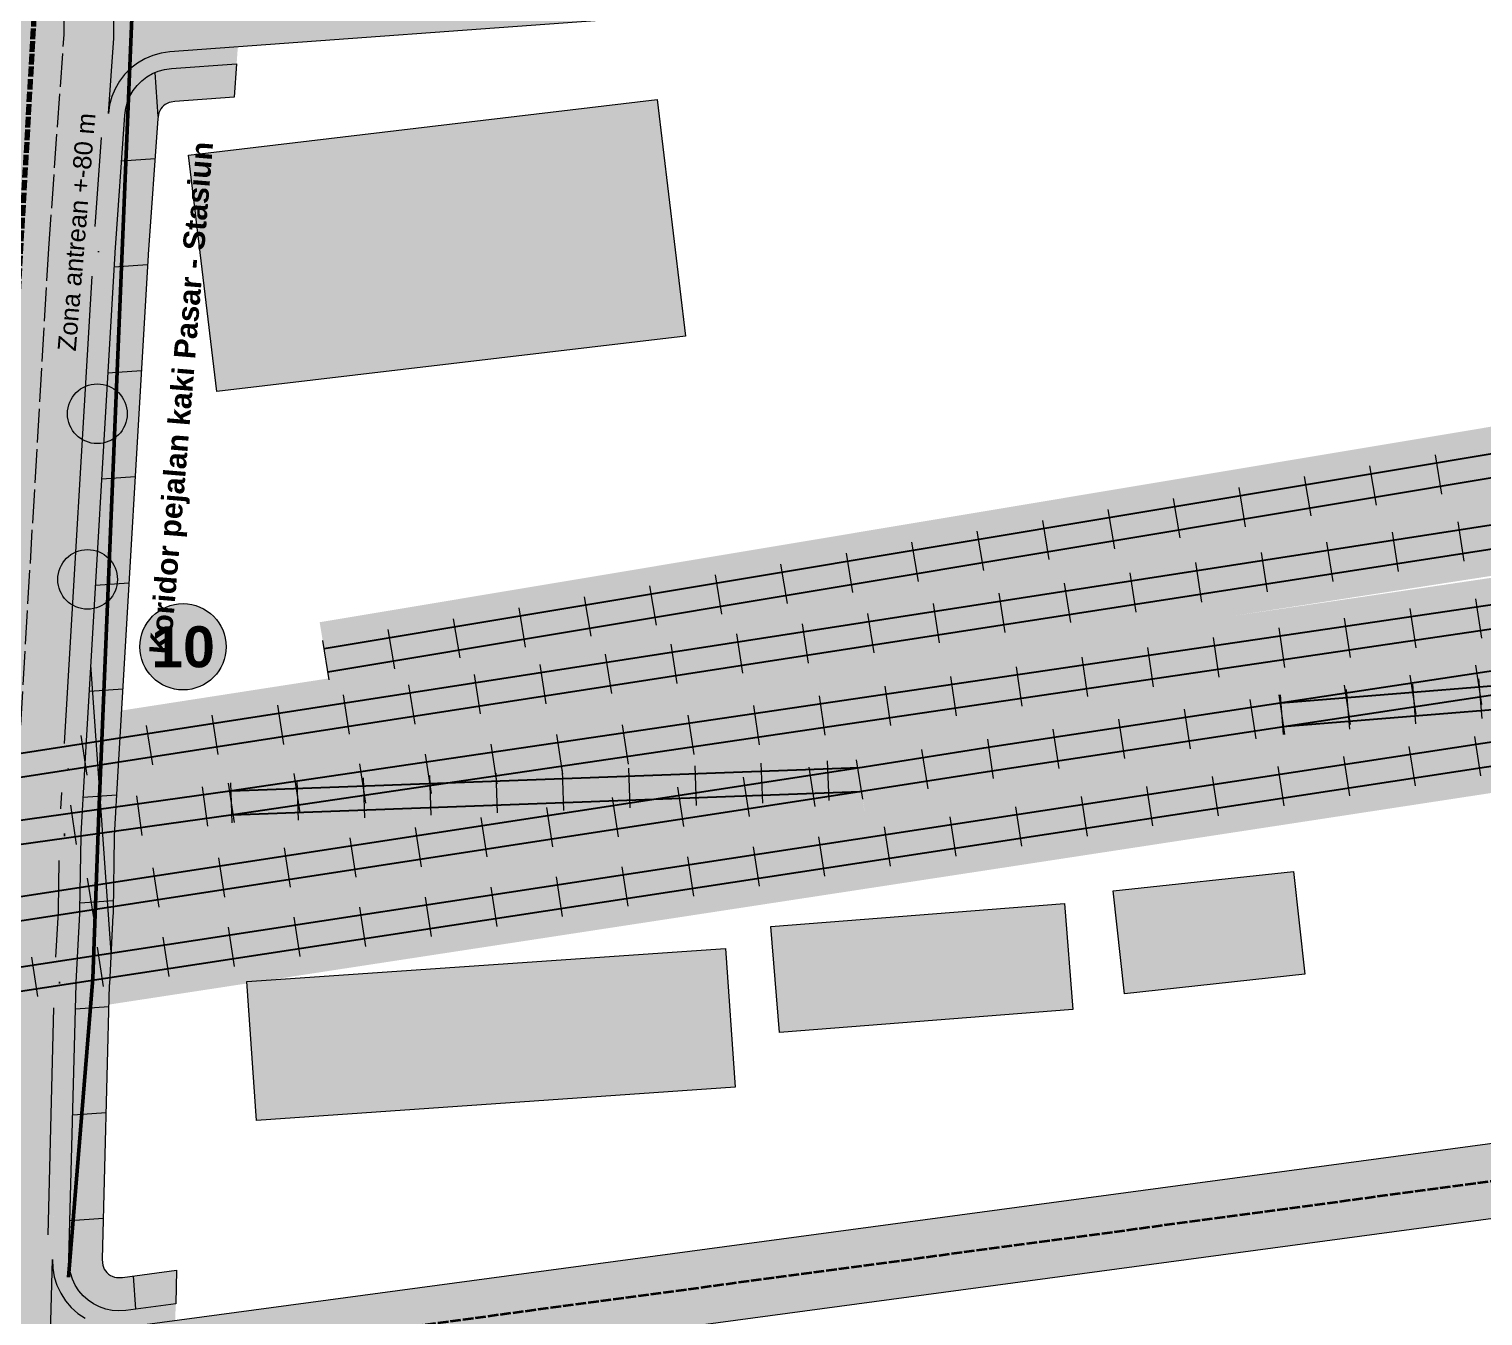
# Model space of a CAD drawing. Header units: metres. Extents: x 305909 to 307171, y 9156037 to 9156671.
# Drawn here: x 306871.7 to 306959.3, y 9156119.7 to 9156197.2 of the extents above; entities that cross this region are included whole.
import ezdxf
from ezdxf.enums import TextEntityAlignment as Align

# ---------------------------------------------------------------- set-up
doc = ezdxf.new("R2010")
doc.units = ezdxf.units.M
doc.linetypes.add('DASHED', pattern=[1.524, 1.27, -0.254])
doc.linetypes.add('DASHED2', pattern=[0.762, 0.635, -0.127])
for name, color, linetype, lineweight, true_color in [('B-DELINEASI', 7, 'DASHED2', 70, 0xc800c8), ('J-BADAN_KOLEKTOR', 7, 'Continuous', 13, 0x6e6e6e), ('J-MARKA_TEPI', 7, 'Continuous', 13, 0xffffff), ('J-PERKERASAN_JALAN', 7, 'Continuous', 9, 0x989896), ('J-SUMBU_KOLEKTOR', 7, 'DASHED', 18, 0xffffff), ('K-BANGUNAN_LUAR_TAPAK', 7, 'Continuous', 9, 0xdedede), ('K-REL_BALAS', 7, 'Continuous', 0, 0xb0a89c), ('K-REL_BANTALAN', 7, 'Continuous', 9, 0x5a5a5a), ('K-REL_KA', 7, 'Continuous', 25, 0x282828), ('P-ARAH_STASIUN', 7, 'DASHED2', 35, 0x148c3c), ('P-KORIDOR_STASIUN', 7, 'Continuous', 50, 0x148c3c), ('P-TROTOAR_AYANI', 7, 'Continuous', 9, 0xd6c8b2), ('S-ZONA_ANTREAN', 7, 'Continuous', 13, 0xeb7878), ('T-LABEL_ELEMEN', 7, 'Continuous', 0, 0x141414), ('T-NOMOR_ELEMEN', 7, 'Continuous', 18, 0x141414), ('V-JALUR_HIJAU_AYANI', 7, 'Continuous', 0, 0x96cd78), ('V-POHON_PENEDUH', 7, 'Continuous', 13, 0x288232), ('Z-R', 7, 'Continuous', 0, 0xfaf4e6)]:
    doc.layers.add(name, color=color, linetype=linetype, lineweight=lineweight, true_color=true_color)
doc.styles.add('ARIAL', font='arial.ttf')
doc.styles.add('ARIALB', font='arialbd.ttf')

# ---------------------------------------------------------------- blocks, each defined once
blk = doc.blocks.new('POHON')
at = {"true_color": 0x347638}
h = blk.add_hatch(color=97, dxfattribs=at)
h.dxf.hatch_style = 1
edge = h.paths.add_edge_path()
edge.add_arc((0, 0), 1, 0, 360)
at = {"true_color": 0x3e843e}
h = blk.add_hatch(color=97, dxfattribs=at)
h.dxf.hatch_style = 1
edge = h.paths.add_edge_path()
edge.add_arc((0, 0.78), 0.32, 0, 360)
h = blk.add_hatch(color=97, dxfattribs=at)
h.dxf.hatch_style = 1
edge = h.paths.add_edge_path()
edge.add_arc((-0.552, 0.552), 0.32, 0, 360)
at = {"true_color": 0x62a556}
h = blk.add_hatch(color=85, dxfattribs=at)
h.dxf.hatch_style = 1
edge = h.paths.add_edge_path()
edge.add_arc((-0.2, 0.22), 0.55, 0, 360)
at = {"true_color": 0x697060}
h = blk.add_hatch(color=251, dxfattribs=at)
h.dxf.hatch_style = 1
edge = h.paths.add_edge_path()
edge.add_arc((0.38, -0.38), 1, 0, 360)
at = {"true_color": 0x3e843e}
h = blk.add_hatch(color=97, dxfattribs=at)
h.dxf.hatch_style = 1
edge = h.paths.add_edge_path()
edge.add_arc((0.552, 0.552), 0.32, 0, 360)
h = blk.add_hatch(color=97, dxfattribs=at)
h.dxf.hatch_style = 1
edge = h.paths.add_edge_path()
edge.add_arc((-0.78, 0), 0.32, 0, 360)
h = blk.add_hatch(color=97, dxfattribs=at)
h.dxf.hatch_style = 1
edge = h.paths.add_edge_path()
edge.add_arc((0.78, 0), 0.32, 0, 360)
h = blk.add_hatch(color=97, dxfattribs=at)
h.dxf.hatch_style = 1
edge = h.paths.add_edge_path()
edge.add_arc((-0.552, -0.552), 0.32, 0, 360)
h = blk.add_hatch(color=97, dxfattribs=at)
h.dxf.hatch_style = 1
edge = h.paths.add_edge_path()
edge.add_arc((0, -0.78), 0.32, 0, 360)
h = blk.add_hatch(color=97, dxfattribs=at)
h.dxf.hatch_style = 1
edge = h.paths.add_edge_path()
edge.add_arc((0.552, -0.552), 0.32, 0, 360)
at = {"color": 99, "lineweight": 9, "true_color": 0x235528}
blk.add_circle((0, 0), 1, dxfattribs=at)

msp = doc.modelspace()

# ---------------------------------------------------------------- hatches: boundary and pattern name
at = {"layer": 'J-BADAN_KOLEKTOR', "true_color": 0x54565a}
h = msp.add_hatch(color=251, dxfattribs=at)
h.dxf.hatch_style = 1
h.paths.add_polyline_path([(306889.931, 9156640), (306895.936, 9156640), (306895.475, 9156629.11), (306895.474, 9156629.085), (306895.474, 9156629.061), (306893.315, 9156557.748), (306893.149, 9156552.271), (306893.014, 9156547.717), (306892.993, 9156546.713), (306891.335, 9156465.673), (306891.237, 9156460.847), (306891.218, 9156460.566), (306890.645, 9156455.57), (306884.99, 9156406.251), (306884.352, 9156400.688), (306883.988, 9156395.099), (306877.628, 9156297.463), (306877.621, 9156297.351), (306877.62, 9156297.238), (306877.496, 9156282.777), (306877.038, 9156229.12), (306876.993, 9156223.827), (306876.944, 9156218.116), (306876.813, 9156202.951), (306876.76, 9156196.862), (306876.753, 9156196.674), (306876.43, 9156192.144), (306875.837, 9156183.84), (306875.836, 9156183.815), (306875.834, 9156183.79), (306874.011, 9156152.681), (306874.01, 9156152.675), (306874.01, 9156152.669), (306873.9, 9156150.695), (306873.792, 9156148.75), (306873.788, 9156148.669), (306873.786, 9156148.588), (306873.743, 9156145.719), (306873.719, 9156144.136), (306873.718, 9156144.098), (306873.716, 9156144.044), (306873.716, 9156144.024), (306873.714, 9156143.986), (306873.657, 9156142.889), (306873.495, 9156139.805), (306873.492, 9156139.752), (306873.491, 9156139.7), (306873.213, 9156129.068), (306873.057, 9156123.08), (306872.863, 9156115.623), (306872.83, 9156115.253), (306872.163, 9156110.834), (306864.194, 9156058.08), (306864.167, 9156057.904), (306864.156, 9156057.726), (306863.079, 9156040), (306857.068, 9156040), (306857.115, 9156040.772), (306857.836, 9156052.639), (306858.186, 9156058.401), (306858.215, 9156058.667), (306858.909, 9156063.262), (306864.38, 9156099.484), (306866.833, 9156115.72), (306866.87, 9156115.965), (306866.876, 9156116.213), (306866.922, 9156117.98), (306867.495, 9156139.935), (306867.495, 9156139.962), (306867.497, 9156140.001), (306867.498, 9156140.014), (306867.499, 9156140.041), (306867.717, 9156144.189), (306867.72, 9156144.264), (306867.722, 9156144.338), (306867.781, 9156148.295), (306867.789, 9156148.8), (306867.79, 9156148.84), (306867.793, 9156148.916), (306867.793, 9156148.921), (306867.795, 9156148.961), (306867.862, 9156150.175), (306868.019, 9156153.006), (306869.543, 9156179.003), (306869.847, 9156184.185), (306869.849, 9156184.223), (306870.257, 9156189.937), (306870.599, 9156194.727), (306870.753, 9156196.882), (306870.761, 9156197.007), (306870.763, 9156197.132), (306870.863, 9156208.724), (306870.993, 9156223.879), (306870.993, 9156223.879), (306871.576, 9156292.11), (306871.622, 9156297.487), (306871.628, 9156297.656), (306871.981, 9156303.077), (306872.914, 9156317.396), (306878.368, 9156401.127), (306878.372, 9156401.176), (306878.38, 9156401.273), (306878.385, 9156401.322), (306880.543, 9156420.136), (306884.601, 9156455.528), (306885.241, 9156461.11), (306885.363, 9156467.081), (306887.015, 9156547.847), (306887.016, 9156547.874), (306887.152, 9156552.449), (306887.152, 9156552.45), (306889.305, 9156623.574), (306889.305, 9156623.574), (306889.478, 9156629.285), (306889.479, 9156629.321), (306889.699, 9156634.526), (306889.931, 9156640)])
at = {"layer": 'J-MARKA_TEPI', "true_color": 0xffffff}
h = msp.add_hatch(color=7, dxfattribs=at)
h.dxf.hatch_style = 1
h.paths.add_polyline_path([(306871.412, 9156187.2), (306872.112, 9156185.6), (306871.662, 9156185.6), (306871.662, 9156182.8), (306871.162, 9156182.8), (306871.162, 9156185.6), (306870.712, 9156185.6)])
h = msp.add_hatch(color=7, dxfattribs=at)
h.dxf.hatch_style = 1
h.paths.add_polyline_path([(306872.357, 9156147.8), (306871.657, 9156149.4), (306872.107, 9156149.4), (306872.107, 9156152.2), (306872.607, 9156152.2), (306872.607, 9156149.4), (306873.057, 9156149.4)])
at = {"layer": 'J-PERKERASAN_JALAN', "true_color": 0x989896}
h = msp.add_hatch(color=252, dxfattribs=at)
h.dxf.hatch_style = 1
h.paths.add_polyline_path([(306891.357, 9156465.171), (306891.441, 9156464.675), (306891.587, 9156464.194), (306891.791, 9156463.735), (306892.052, 9156463.305), (306892.365, 9156462.912), (306892.724, 9156462.56), (306893.125, 9156462.257), (306893.561, 9156462.006), (306894.025, 9156461.812), (306894.509, 9156461.677), (306895.006, 9156461.605), (306967.188, 9156455.661), (306967.204, 9156455.66), (306967.245, 9156455.656), (306982.13, 9156454.075), (306982.13, 9156451.561), (306972.509, 9156452.583), (306971.982, 9156452.604), (306971.456, 9156452.555), (306970.941, 9156452.438), (306970.446, 9156452.253), (306969.98, 9156452.005), (306969.551, 9156451.698), (306969.165, 9156451.337), (306968.831, 9156450.929), (306968.553, 9156450.48), (306968.337, 9156449.998), (306968.186, 9156449.492), (306968.103, 9156448.971), (306963.022, 9156393.624), (306959.985, 9156362.593), (306959.969, 9156362.05), (306960.027, 9156361.511), (306960.157, 9156360.984), (306960.357, 9156360.48), (306960.623, 9156360.007), (306960.951, 9156359.575), (306961.334, 9156359.191), (306961.766, 9156358.863), (306962.238, 9156358.596), (306962.743, 9156358.395), (306963.269, 9156358.264), (306963.809, 9156358.206), (306982.13, 9156357.483), (306982.13, 9156354.48), (306963.376, 9156355.221), (306962.852, 9156355.207), (306962.334, 9156355.125), (306961.832, 9156354.976), (306961.353, 9156354.763), (306960.907, 9156354.489), (306960.5, 9156354.158), (306960.139, 9156353.778), (306959.832, 9156353.353), (306959.583, 9156352.892), (306959.396, 9156352.403), (306959.274, 9156351.893), (306959.221, 9156351.371), (306957.692, 9156309.888), (306957.693, 9156309.572), (306959.72, 9156261.682), (306959.722, 9156261.579), (306959.711, 9156261.4), (306959.686, 9156261.249), (306959.646, 9156261.101), (306959.59, 9156260.957), (306959.521, 9156260.821), (306959.423, 9156260.67), (306959.361, 9156260.588), (306958.764, 9156259.844), (306958.704, 9156259.772), (306958.589, 9156259.654), (306958.482, 9156259.563), (306958.367, 9156259.482), (306958.224, 9156259.4), (306958.139, 9156259.359), (306957.214, 9156258.942), (306957.123, 9156258.903), (306956.96, 9156258.848), (306956.816, 9156258.815), (306956.645, 9156258.793), (306956.547, 9156258.788), (306936.769, 9156258.192), (306936.241, 9156258.141), (306935.724, 9156258.021), (306935.228, 9156257.833), (306934.762, 9156257.581), (306934.332, 9156257.27), (306933.948, 9156256.904), (306933.615, 9156256.491), (306933.34, 9156256.038), (306933.127, 9156255.552), (306932.98, 9156255.042), (306932.902, 9156254.517), (306932.895, 9156253.987), (306935.223, 9156209.039), (306935.28, 9156208.538), (306935.401, 9156208.048), (306935.582, 9156207.577), (306935.821, 9156207.133), (306936.114, 9156206.722), (306936.456, 9156206.352), (306936.843, 9156206.027), (306937.267, 9156205.754), (306937.722, 9156205.536), (306938.2, 9156205.378), (306938.696, 9156205.28), (306939.199, 9156205.246), (306939.702, 9156205.276), (306954.991, 9156207.144), (306955.014, 9156207.147), (306967.829, 9156208.52), (306967.926, 9156208.532), (306974.742, 9156209.432), (306974.807, 9156209.439), (306974.84, 9156209.443), (306974.905, 9156209.448), (306981.977, 9156209.916), (306982.02, 9156209.918), (306982.042, 9156209.919), (306982.086, 9156209.92), (306982.13, 9156209.921), (306982.13, 9156206.918), (306982.077, 9156206.916), (306975.249, 9156206.464), (306974.99, 9156206.438), (306968.264, 9156205.551), (306968.247, 9156205.548), (306968.198, 9156205.543), (306955.384, 9156204.17), (306955.325, 9156204.163), (306934.269, 9156201.589), (306934.186, 9156201.578), (306908.978, 9156197.961), (306908.909, 9156197.952), (306908.874, 9156197.948), (306908.805, 9156197.942), (306880.128, 9156195.848), (306879.615, 9156195.777), (306879.115, 9156195.64), (306878.637, 9156195.44), (306878.189, 9156195.179), (306877.778, 9156194.863), (306877.412, 9156194.496), (306877.096, 9156194.084), (306876.836, 9156193.636), (306876.636, 9156193.157), (306876.5, 9156192.657), (306876.43, 9156192.144), (306876.753, 9156196.674), (306876.76, 9156196.862), (306876.813, 9156202.951), (306876.841, 9156202.444), (306876.933, 9156201.944), (306877.087, 9156201.461), (306877.302, 9156201), (306877.573, 9156200.57), (306877.897, 9156200.179), (306878.268, 9156199.831), (306878.679, 9156199.534), (306879.125, 9156199.29), (306879.599, 9156199.106), (306880.092, 9156198.983), (306880.596, 9156198.923), (306881.104, 9156198.928), (306908.43, 9156200.923), (306908.707, 9156200.952), (306928.846, 9156203.843), (306929.371, 9156203.955), (306929.878, 9156204.136), (306930.355, 9156204.384), (306930.795, 9156204.694), (306931.189, 9156205.059), (306931.53, 9156205.475), (306931.813, 9156205.932), (306932.032, 9156206.423), (306932.183, 9156206.94), (306932.264, 9156207.471), (306932.272, 9156208.009), (306929.733, 9156257.037), (306929.73, 9156257.14), (306929.739, 9156257.319), (306929.763, 9156257.471), (306929.802, 9156257.619), (306929.855, 9156257.763), (306929.924, 9156257.901), (306930.02, 9156258.052), (306930.081, 9156258.134), (306931.555, 9156260.007), (306931.619, 9156260.084), (306931.74, 9156260.21), (306931.854, 9156260.307), (306931.977, 9156260.392), (306932.108, 9156260.464), (306932.246, 9156260.523), (306932.412, 9156260.575), (306932.509, 9156260.598), (306934.976, 9156261.109), (306935.061, 9156261.125), (306935.234, 9156261.145), (306935.321, 9156261.15), (306952.665, 9156261.672), (306953.19, 9156261.723), (306953.704, 9156261.842), (306954.197, 9156262.027), (306954.662, 9156262.276), (306955.09, 9156262.584), (306955.474, 9156262.946), (306955.807, 9156263.355), (306956.083, 9156263.804), (306956.298, 9156264.286), (306956.447, 9156264.791), (306956.529, 9156265.312), (306956.541, 9156265.839), (306954.688, 9156309.623), (306954.686, 9156309.702), (306954.686, 9156309.741), (306954.688, 9156309.821), (306956.425, 9156356.962), (306956.428, 9156357.023), (306956.43, 9156357.053), (306956.435, 9156357.114), (306959.495, 9156388.378), (306959.511, 9156388.904), (306959.459, 9156389.427), (306959.338, 9156389.939), (306959.152, 9156390.43), (306958.902, 9156390.893), (306958.594, 9156391.319), (306958.233, 9156391.701), (306957.824, 9156392.033), (306957.376, 9156392.308), (306956.896, 9156392.521), (306956.391, 9156392.67), (306955.872, 9156392.752), (306888.338, 9156398.823), (306887.806, 9156398.835), (306887.278, 9156398.777), (306886.762, 9156398.649), (306886.268, 9156398.454), (306885.804, 9156398.196), (306885.378, 9156397.878), (306884.998, 9156397.506), (306884.671, 9156397.087), (306884.402, 9156396.629), (306884.197, 9156396.139), (306884.058, 9156395.626), (306883.988, 9156395.099), (306884.352, 9156400.688), (306884.99, 9156406.251), (306884.965, 9156405.72), (306885.01, 9156405.19), (306885.125, 9156404.672), (306885.308, 9156404.173), (306885.555, 9156403.702), (306885.862, 9156403.269), (306886.224, 9156402.88), (306886.635, 9156402.543), (306887.087, 9156402.263), (306887.571, 9156402.045), (306888.081, 9156401.894), (306888.606, 9156401.811), (306956.194, 9156395.735), (306956.717, 9156395.722), (306957.236, 9156395.778), (306957.744, 9156395.9), (306958.232, 9156396.088), (306958.691, 9156396.338), (306959.113, 9156396.646), (306959.492, 9156397.006), (306959.821, 9156397.412), (306960.093, 9156397.858), (306960.306, 9156398.336), (306960.454, 9156398.837), (306960.536, 9156399.353), (306965.118, 9156449.272), (306965.132, 9156449.798), (306965.076, 9156450.322), (306964.952, 9156450.833), (306964.762, 9156451.324), (306964.509, 9156451.786), (306964.198, 9156452.21), (306963.834, 9156452.59), (306963.423, 9156452.919), (306962.972, 9156453.191), (306962.49, 9156453.401), (306961.984, 9156453.547), (306961.463, 9156453.624), (306894.947, 9156459.101), (306894.435, 9156459.11), (306893.925, 9156459.054), (306893.427, 9156458.933), (306892.949, 9156458.749), (306892.498, 9156458.506), (306892.081, 9156458.207), (306891.707, 9156457.857), (306891.38, 9156457.462), (306891.106, 9156457.028), (306890.891, 9156456.563), (306890.736, 9156456.075), (306890.645, 9156455.57), (306891.218, 9156460.566), (306891.237, 9156460.847), (306891.335, 9156465.673), (306891.357, 9156465.171)])
h = msp.add_hatch(color=252, dxfattribs=at)
h.dxf.hatch_style = 1
h.paths.add_polyline_path([(306873.079, 9156122.548), (306873.171, 9156122.024), (306873.331, 9156121.517), (306873.558, 9156121.035), (306873.846, 9156120.588), (306874.192, 9156120.183), (306874.588, 9156119.828), (306875.027, 9156119.528), (306875.503, 9156119.289), (306876.006, 9156119.116), (306876.527, 9156119.01), (306877.058, 9156118.975), (306877.589, 9156119.011), (307020.784, 9156138.282), (307021.044, 9156138.326), (307075.807, 9156149.416), (307075.892, 9156149.431), (307075.999, 9156149.448), (307076.085, 9156149.46), (307140, 9156156.73), (307140, 9156152.201), (307076.819, 9156145.014), (307076.477, 9156144.96), (307026.247, 9156134.788), (307025.75, 9156134.654), (307025.274, 9156134.456), (307024.827, 9156134.199), (307024.417, 9156133.887), (307024.051, 9156133.525), (307023.734, 9156133.118), (307023.472, 9156132.674), (307023.269, 9156132.2), (307023.129, 9156131.704), (307023.054, 9156131.195), (307023.045, 9156130.679), (307024.918, 9156091.032), (307024.915, 9156090.909), (307024.793, 9156090.895), (307022.058, 9156090.766), (307021.935, 9156090.768), (307021.921, 9156090.891), (307020.109, 9156129.266), (307020.052, 9156129.772), (307019.932, 9156130.267), (307019.75, 9156130.743), (307019.508, 9156131.192), (307019.212, 9156131.607), (307018.865, 9156131.98), (307018.474, 9156132.306), (307018.044, 9156132.58), (307017.583, 9156132.797), (307017.098, 9156132.954), (307016.597, 9156133.048), (307016.088, 9156133.077), (307015.58, 9156133.041), (306875.584, 9156114.201), (306875.08, 9156114.099), (306874.593, 9156113.934), (306874.13, 9156113.708), (306873.701, 9156113.424), (306873.312, 9156113.088), (306872.969, 9156112.704), (306872.679, 9156112.279), (306872.445, 9156111.821), (306872.272, 9156111.337), (306872.163, 9156110.834), (306872.83, 9156115.253), (306872.863, 9156115.623), (306873.057, 9156123.08), (306873.079, 9156122.548)])
at = {"layer": 'K-BANGUNAN_LUAR_TAPAK', "true_color": 0xe8e8e6}
h = msp.add_hatch(color=254, dxfattribs=at)
h.dxf.hatch_style = 1
h.paths.add_polyline_path([(306909.507, 9156192.984), (306911.22, 9156178.724), (306882.963, 9156175.38), (306881.261, 9156189.629), (306909.507, 9156192.984)])
h = msp.add_hatch(color=254, dxfattribs=at)
h.dxf.hatch_style = 1
h.paths.add_polyline_path([(306947.876, 9156146.466), (306948.552, 9156140.264), (306937.677, 9156139.092), (306937.001, 9156145.294), (306947.876, 9156146.466)])
h = msp.add_hatch(color=254, dxfattribs=at)
h.dxf.hatch_style = 1
h.paths.add_polyline_path([(306934.069, 9156144.53), (306934.569, 9156138.139), (306916.886, 9156136.751), (306916.374, 9156143.142), (306934.069, 9156144.53)])
h = msp.add_hatch(color=254, dxfattribs=at)
h.dxf.hatch_style = 1
h.paths.add_polyline_path([(306913.632, 9156141.815), (306914.218, 9156133.456), (306885.37, 9156131.458), (306884.784, 9156139.818), (306913.632, 9156141.815)])
at = {"layer": 'K-REL_BALAS', "true_color": 0xb0a89c}
h = msp.add_hatch(color=253, dxfattribs=at)
h.dxf.hatch_style = 1
h.paths.add_polyline_path([(306956.079, 9156172.648), (307026.492, 9156184.4), (307026.492, 9156179.696), (307004.11, 9156175.96), (307026.492, 9156179.63), (307026.492, 9156170.711), (307013.118, 9156168.574), (306996.703, 9156165.76), (307000.226, 9156166.294), (307000.231, 9156166.295), (307000.235, 9156166.295), (307000.24, 9156166.296), (307026.492, 9156170.107), (307026.492, 9156161.344), (307007.15, 9156158.436), (307007.149, 9156158.436), (307007.148, 9156158.436), (306956.079, 9156150.621), (306956.079, 9156163.608), (306960.425, 9156164.25), (306967.844, 9156165.522), (306956.079, 9156163.696), (306956.079, 9156172.648)])
h = msp.add_hatch(color=253, dxfattribs=at)
h.dxf.hatch_style = 1
h.paths.add_polyline_path([(306921.861, 9156166.937), (306956.079, 9156172.648), (306956.079, 9156163.696), (306944.304, 9156161.869), (306956.079, 9156163.608), (306956.079, 9156150.621), (306921.861, 9156145.384), (306921.861, 9156151.034), (306922.005, 9156150.1), (306922.013, 9156150.101), (306921.861, 9156151.063), (306921.861, 9156166.937)])
h = msp.add_hatch(color=253, dxfattribs=at)
h.dxf.hatch_style = 1
h.paths.add_polyline_path([(306871.136, 9156155.212), (306889.733, 9156158.098), (306889.695, 9156158.324), (306889.405, 9156160.06), (306889.168, 9156161.48), (306921.861, 9156166.937), (306921.861, 9156151.063), (306921.85, 9156151.132), (306921.83, 9156151.26), (306921.712, 9156152.001), (306921.846, 9156151.131), (306921.861, 9156151.034), (306921.861, 9156145.384), (306871.136, 9156137.621), (306871.136, 9156151.93), (306871.235, 9156151.179), (306871.273, 9156151.185), (306871.15, 9156151.976), (306871.136, 9156152.068), (306871.136, 9156155.212)])
at = {"layer": 'P-KORIDOR_STASIUN', "true_color": 0x148c3c}
h = msp.add_hatch(color=116, dxfattribs=at)
h.dxf.hatch_style = 1
h.paths.add_polyline_path([(306874.028, 9156122), (306872.927, 9156125.1), (306875.618, 9156124.88)])
at = {"layer": 'P-TROTOAR_AYANI', "true_color": 0xd4ccbe}
h = msp.add_hatch(color=9, dxfattribs=at)
h.dxf.hatch_style = 1
h.paths.add_polyline_path([(306880.444, 9156192.863), (306880.22, 9156192.832), (306880.095, 9156192.798), (306879.977, 9156192.748), (306879.865, 9156192.684), (306879.763, 9156192.605), (306879.672, 9156192.514), (306879.594, 9156192.412), (306879.529, 9156192.3), (306879.48, 9156192.182), (306879.446, 9156192.057), (306879.415, 9156191.833), (306878.83, 9156183.636), (306878.828, 9156183.605), (306877.006, 9156152.51), (306876.789, 9156148.613), (306876.786, 9156148.512), (306876.719, 9156144.091), (306876.718, 9156144.063), (306876.717, 9156144.025), (306876.717, 9156143.997), (306876.714, 9156143.923), (306876.713, 9156143.894), (306876.711, 9156143.857), (306876.71, 9156143.829), (306876.492, 9156139.668), (306876.489, 9156139.602), (306876.059, 9156123.101), (306876.068, 9156122.869), (306876.091, 9156122.739), (306876.131, 9156122.613), (306876.187, 9156122.494), (306876.259, 9156122.383), (306876.345, 9156122.282), (306876.443, 9156122.194), (306876.552, 9156122.119), (306876.67, 9156122.06), (306876.795, 9156122.017), (306876.925, 9156121.991), (306877.056, 9156121.982), (306877.288, 9156121.998), (306880.543, 9156122.436), (306880.49, 9156120.411), (306877.489, 9156120.007), (306877.058, 9156119.978), (306876.66, 9156120.004), (306876.269, 9156120.083), (306875.892, 9156120.213), (306875.536, 9156120.392), (306875.206, 9156120.616), (306874.909, 9156120.883), (306874.651, 9156121.186), (306874.434, 9156121.521), (306874.264, 9156121.882), (306874.144, 9156122.262), (306874.075, 9156122.655), (306874.058, 9156123.087), (306874.49, 9156139.667), (306874.494, 9156139.759), (306874.713, 9156143.934), (306874.713, 9156143.943), (306874.715, 9156143.981), (306874.715, 9156143.99), (306874.718, 9156144.065), (306874.718, 9156144.074), (306874.719, 9156144.111), (306874.719, 9156144.121), (306874.786, 9156148.563), (306874.791, 9156148.704), (306875.008, 9156152.613), (306875.009, 9156152.623), (306876.832, 9156183.728), (306876.835, 9156183.772), (306877.425, 9156192.04), (306877.482, 9156192.457), (306877.584, 9156192.832), (306877.734, 9156193.191), (306877.929, 9156193.527), (306878.165, 9156193.835), (306878.44, 9156194.11), (306878.748, 9156194.347), (306879.083, 9156194.543), (306879.442, 9156194.693), (306879.816, 9156194.796), (306880.233, 9156194.853), (306884.163, 9156195.14), (306884.019, 9156193.124), (306880.444, 9156192.863)])
at = {"layer": 'P-TROTOAR_AYANI', "true_color": 0xbeb6a8}
h = msp.add_hatch(dxfattribs=at)
h.set_pattern_fill('NET', color=253, scale=2, angle=4)
h.paths.add_polyline_path([(306880.444, 9156192.863), (306880.22, 9156192.832), (306880.095, 9156192.798), (306879.977, 9156192.748), (306879.865, 9156192.684), (306879.763, 9156192.605), (306879.672, 9156192.514), (306879.594, 9156192.412), (306879.529, 9156192.3), (306879.48, 9156192.182), (306879.446, 9156192.057), (306879.415, 9156191.833), (306878.83, 9156183.636), (306878.828, 9156183.605), (306877.006, 9156152.51), (306876.789, 9156148.613), (306876.786, 9156148.512), (306876.719, 9156144.091), (306876.718, 9156144.063), (306876.717, 9156144.025), (306876.717, 9156143.997), (306876.714, 9156143.923), (306876.713, 9156143.894), (306876.711, 9156143.857), (306876.71, 9156143.829), (306876.492, 9156139.668), (306876.489, 9156139.602), (306876.059, 9156123.101), (306876.068, 9156122.869), (306876.091, 9156122.739), (306876.131, 9156122.613), (306876.187, 9156122.494), (306876.259, 9156122.383), (306876.345, 9156122.282), (306876.443, 9156122.194), (306876.552, 9156122.119), (306876.67, 9156122.06), (306876.795, 9156122.017), (306876.925, 9156121.991), (306877.056, 9156121.982), (306877.288, 9156121.998), (306880.543, 9156122.436), (306880.49, 9156120.411), (306877.489, 9156120.007), (306877.058, 9156119.978), (306876.66, 9156120.004), (306876.269, 9156120.083), (306875.892, 9156120.213), (306875.536, 9156120.392), (306875.206, 9156120.616), (306874.909, 9156120.883), (306874.651, 9156121.186), (306874.434, 9156121.521), (306874.264, 9156121.882), (306874.144, 9156122.262), (306874.075, 9156122.655), (306874.058, 9156123.087), (306874.49, 9156139.667), (306874.494, 9156139.759), (306874.713, 9156143.934), (306874.713, 9156143.943), (306874.715, 9156143.981), (306874.715, 9156143.99), (306874.718, 9156144.065), (306874.718, 9156144.074), (306874.719, 9156144.111), (306874.719, 9156144.121), (306874.786, 9156148.563), (306874.791, 9156148.704), (306875.008, 9156152.613), (306875.009, 9156152.623), (306876.832, 9156183.728), (306876.835, 9156183.772), (306877.425, 9156192.04), (306877.482, 9156192.457), (306877.584, 9156192.832), (306877.734, 9156193.191), (306877.929, 9156193.527), (306878.165, 9156193.835), (306878.44, 9156194.11), (306878.748, 9156194.347), (306879.083, 9156194.543), (306879.442, 9156194.693), (306879.816, 9156194.796), (306880.233, 9156194.853), (306884.163, 9156195.14), (306884.019, 9156193.124), (306880.444, 9156192.863)])
at = {"layer": 'S-ZONA_ANTREAN', "true_color": 0xe27870}
h = msp.add_hatch(color=23, dxfattribs=at)
h.dxf.hatch_style = 1
h.paths.add_polyline_path([(306871.083, 9156154), (306874.012, 9156226), (306877.012, 9156226), (306874.083, 9156154), (306871.083, 9156154)])
at = {"layer": 'T-NOMOR_ELEMEN', "true_color": 0xffffff}
h = msp.add_hatch(color=7, dxfattribs=at)
h.dxf.hatch_style = 1
edge = h.paths.add_edge_path()
edge.add_arc((306880.934, 9156160), 2.6, 0, 360)
at = {"layer": 'V-JALUR_HIJAU_AYANI', "true_color": 0x84ba60}
h = msp.add_hatch(color=83, dxfattribs=at)
h.dxf.hatch_style = 1
h.paths.add_polyline_path([(306880.233, 9156194.853), (306879.816, 9156194.796), (306879.442, 9156194.693), (306879.083, 9156194.543), (306878.748, 9156194.347), (306878.44, 9156194.11), (306878.165, 9156193.835), (306877.929, 9156193.527), (306877.734, 9156193.191), (306877.584, 9156192.832), (306877.482, 9156192.457), (306877.425, 9156192.04), (306876.835, 9156183.772), (306876.832, 9156183.728), (306875.009, 9156152.623), (306875.008, 9156152.613), (306874.791, 9156148.704), (306874.786, 9156148.563), (306874.719, 9156144.121), (306874.719, 9156144.111), (306874.718, 9156144.074), (306874.718, 9156144.065), (306874.715, 9156143.99), (306874.715, 9156143.981), (306874.713, 9156143.943), (306874.713, 9156143.934), (306874.494, 9156139.759), (306874.49, 9156139.667), (306874.058, 9156123.087), (306874.075, 9156122.655), (306874.144, 9156122.262), (306874.264, 9156121.882), (306874.434, 9156121.521), (306874.651, 9156121.186), (306874.909, 9156120.883), (306875.206, 9156120.616), (306875.536, 9156120.392), (306875.892, 9156120.213), (306876.269, 9156120.083), (306876.66, 9156120.004), (306877.058, 9156119.978), (306877.489, 9156120.007), (306880.49, 9156120.411), (306880.464, 9156119.398), (306877.589, 9156119.011), (306877.058, 9156118.975), (306876.527, 9156119.01), (306876.006, 9156119.116), (306875.503, 9156119.289), (306875.027, 9156119.528), (306874.588, 9156119.828), (306874.192, 9156120.183), (306873.846, 9156120.588), (306873.558, 9156121.035), (306873.331, 9156121.517), (306873.171, 9156122.024), (306873.079, 9156122.548), (306873.057, 9156123.08), (306873.491, 9156139.7), (306873.495, 9156139.805), (306873.714, 9156143.986), (306873.716, 9156144.024), (306873.718, 9156144.098), (306873.719, 9156144.136), (306873.786, 9156148.588), (306873.792, 9156148.75), (306874.01, 9156152.669), (306874.011, 9156152.681), (306875.834, 9156183.79), (306875.837, 9156183.84), (306876.43, 9156192.144), (306876.5, 9156192.657), (306876.636, 9156193.157), (306876.836, 9156193.636), (306877.096, 9156194.084), (306877.412, 9156194.496), (306877.778, 9156194.863), (306878.189, 9156195.179), (306878.637, 9156195.44), (306879.115, 9156195.64), (306879.615, 9156195.777), (306880.128, 9156195.848), (306884.234, 9156196.148), (306884.234, 9156196.14), (306884.163, 9156195.14), (306880.233, 9156194.853)])
at = {"layer": 'Z-R', "true_color": 0xe2eacc}
h = msp.add_hatch(color=254, dxfattribs=at)
h.dxf.hatch_style = 1
h.paths.add_polyline_path([(306871.946, 9156198.019), (306868.838, 9156144.144), (306867.101, 9156143.83), (306856.602, 9156141.935), (306858.791, 9156174.416), (306859.07, 9156178.557), (306859.221, 9156180.762), (306860.765, 9156203.358), (306860.748, 9156203.081), (306871.946, 9156198.019), (306871.946, 9156198.019), (306871.946, 9156198.019)])

# ---------------------------------------------------------------- linework, layer by layer
at = {"layer": 'B-DELINEASI'}
msp.add_lwpolyline([(306572.178, 9156510.306), (306677.166, 9156490.276), (306781.809, 9156471.972), (306888.869, 9156462.302), (307002.836, 9156450.56), (307044.811, 9156445.344), (307040.22, 9156386.794), (307034.792, 9156282.996), (307033.552, 9156256.861), (307033.552, 9156224.798), (307008.361, 9156221.849), (306994.202, 9156219.777), (306994.202, 9156214.251), (306986.259, 9156211.833), (306955.522, 9156207.689), (306947.234, 9156203.199), (306914.425, 9156199.401), (306871.946, 9156198.019), (306868.838, 9156144.144), (306843.973, 9156139.654), (306613.966, 9156113.407)], dxfattribs=at)
at = {"layer": 'J-MARKA_TEPI'}
for points in [[(306875.643, 9156185.328), (306876.026, 9156190.7)], [(306873.797, 9156154.165), (306875.449, 9156182.34)], [(306873.574, 9156150.233), (306873.629, 9156151.218)], [(306873.272, 9156141.288), (306873.416, 9156144.021), (306873.419, 9156144.122), (306873.464, 9156147.123)], [(306872.796, 9156124.555), (306873.152, 9156138.238)]]:
    msp.add_lwpolyline(points, dxfattribs=at)
at = {"layer": 'J-PERKERASAN_JALAN', "color": 251, "lineweight": 13, "true_color": 0x6c6c6a}
for points in [[(306908.805, 9156197.942), (306880.128, 9156195.848), (306879.615, 9156195.777), (306879.115, 9156195.64), (306878.637, 9156195.44), (306878.189, 9156195.179), (306877.778, 9156194.863), (306877.412, 9156194.496), (306877.096, 9156194.084), (306876.836, 9156193.636), (306876.636, 9156193.157), (306876.5, 9156192.657), (306876.43, 9156192.144), (306876.753, 9156196.674), (306876.76, 9156196.862), (306876.813, 9156202.951)], [(306877.589, 9156119.011), (307020.784, 9156138.282)], [(307015.58, 9156133.041), (306875.584, 9156114.201)], [(306872.863, 9156115.623), (306873.057, 9156123.08), (306873.079, 9156122.548), (306873.079, 9156122.548), (306873.171, 9156122.024), (306873.331, 9156121.517), (306873.558, 9156121.035), (306873.846, 9156120.588), (306874.192, 9156120.183), (306874.588, 9156119.828), (306875.027, 9156119.528)]]:
    msp.add_lwpolyline(points, dxfattribs=at)
for points in [[(306875.834, 9156183.79), (306875.836, 9156183.815), (306875.837, 9156183.84), (306875.834, 9156183.79)], [(306874.01, 9156152.669), (306874.01, 9156152.675), (306874.011, 9156152.681), (306874.01, 9156152.669)], [(306873.786, 9156148.588), (306873.788, 9156148.669), (306873.792, 9156148.75), (306873.786, 9156148.588)], [(306873.491, 9156139.7), (306873.492, 9156139.752), (306873.495, 9156139.805), (306873.491, 9156139.7)]]:
    msp.add_lwpolyline(points, close=True, dxfattribs=at)
at = {"layer": 'J-SUMBU_KOLEKTOR', "linetype": 'DASHED', "ltscale": 1.6}
msp.add_lwpolyline([(306860.074, 9156040), (306861.181, 9156058.219), (306869.864, 9156115.701), (306870.494, 9156139.87), (306870.719, 9156144.162), (306870.789, 9156148.775), (306871.015, 9156152.846), (306872.842, 9156184.01), (306873.761, 9156196.887), (306873.993, 9156223.853), (306874.621, 9156297.461), (306881.363, 9156400.956), (306888.237, 9156460.908), (306890.015, 9156547.793), (306890.151, 9156552.361), (306892.476, 9156629.194), (306892.934, 9156640)], dxfattribs=at)
at = {"layer": 'K-BANGUNAN_LUAR_TAPAK', "color": 9, "lineweight": 9, "true_color": 0xc8c8c6}
for points in [[(306909.507, 9156192.984), (306911.22, 9156178.724), (306882.963, 9156175.38), (306881.261, 9156189.629), (306909.507, 9156192.984)], [(306947.876, 9156146.466), (306948.552, 9156140.264), (306937.677, 9156139.092), (306937.001, 9156145.294), (306947.876, 9156146.466)], [(306934.069, 9156144.53), (306934.569, 9156138.139), (306916.886, 9156136.751), (306916.374, 9156143.142), (306934.069, 9156144.53)], [(306913.632, 9156141.815), (306914.218, 9156133.456), (306885.37, 9156131.458), (306884.784, 9156139.818), (306913.632, 9156141.815)]]:
    msp.add_lwpolyline(points, close=True, dxfattribs=at)
at = {"layer": 'K-REL_BANTALAN'}
for points in [[(306952.874, 9156168.544), (306952.479, 9156170.912)], [(306956.82, 9156169.203), (306956.425, 9156171.57)], [(306948.929, 9156167.886), (306948.534, 9156170.253)], [(306944.983, 9156167.227), (306944.588, 9156169.595)], [(306937.093, 9156165.911), (306936.697, 9156168.278)], [(306941.038, 9156166.569), (306940.643, 9156168.936)], [(306933.147, 9156165.252), (306932.752, 9156167.619)], [(306958.159, 9156165.152), (306957.791, 9156167.524)], [(306929.202, 9156164.594), (306928.807, 9156166.961)], [(306954.206, 9156164.539), (306953.838, 9156166.911)], [(306921.311, 9156163.277), (306920.916, 9156165.644)], [(306925.256, 9156163.935), (306924.861, 9156166.302)], [(306946.3, 9156163.312), (306945.933, 9156165.684)], [(306950.253, 9156163.926), (306949.885, 9156166.297)], [(306917.365, 9156162.618), (306916.97, 9156164.985)], [(306942.348, 9156162.699), (306941.98, 9156165.071)], [(306913.42, 9156161.96), (306913.025, 9156164.327)], [(306938.395, 9156162.086), (306938.027, 9156164.457)], [(306905.529, 9156160.643), (306905.134, 9156163.01)], [(306909.475, 9156161.301), (306909.079, 9156163.668)], [(306930.49, 9156160.859), (306930.122, 9156163.231)], [(306934.442, 9156161.472), (306934.074, 9156163.844)], [(306901.584, 9156159.984), (306901.189, 9156162.351)], [(306926.537, 9156160.246), (306926.169, 9156162.618)], [(306955.26, 9156159.929), (306954.91, 9156162.303)], [(306959.218, 9156160.513), (306958.867, 9156162.888)], [(306897.638, 9156159.326), (306897.243, 9156161.693)], [(306918.632, 9156159.019), (306918.264, 9156161.391)], [(306922.584, 9156159.633), (306922.216, 9156162.004)], [(306951.303, 9156159.345), (306950.953, 9156161.719)], [(306889.747, 9156158.009), (306889.352, 9156160.376)], [(306893.693, 9156158.667), (306893.298, 9156161.034)], [(306914.679, 9156158.406), (306914.311, 9156160.778)], [(306943.389, 9156158.176), (306943.039, 9156160.55)], [(306947.346, 9156158.76), (306946.996, 9156161.135)], [(306906.773, 9156157.18), (306906.405, 9156159.551)], [(306910.726, 9156157.793), (306910.358, 9156160.164)], [(306939.432, 9156157.592), (306939.082, 9156159.966)], [(306902.821, 9156156.566), (306902.453, 9156158.938)], [(306931.518, 9156156.423), (306931.167, 9156158.797)], [(306935.475, 9156157.007), (306935.124, 9156159.381)], [(306959.22, 9156156.52), (306958.861, 9156158.893)], [(306898.868, 9156155.953), (306898.5, 9156158.325)], [(306927.561, 9156155.838), (306927.21, 9156158.213)], [(306955.265, 9156155.921), (306954.906, 9156158.294)], [(306955.247, 9156155.357), (306955.053, 9156157.75)], [(306959.234, 9156155.68), (306959.04, 9156158.072)], [(306890.963, 9156154.726), (306890.595, 9156157.098)], [(306894.915, 9156155.34), (306894.547, 9156157.711)], [(306919.647, 9156154.67), (306919.296, 9156157.044)], [(306923.604, 9156155.254), (306923.253, 9156157.628)], [(306947.356, 9156154.722), (306946.996, 9156157.095)], [(306947.273, 9156154.713), (306947.079, 9156157.105)], [(306951.31, 9156155.322), (306950.951, 9156157.695)], [(306951.26, 9156155.035), (306951.066, 9156157.427)], [(306887.01, 9156154.113), (306886.642, 9156156.485)], [(306915.69, 9156154.085), (306915.339, 9156156.46)], [(306941.659, 9156153.86), (306941.299, 9156156.233)], [(306945.614, 9156154.459), (306945.254, 9156156.832)], [(306879.104, 9156152.887), (306878.737, 9156155.258)], [(306883.057, 9156153.5), (306882.689, 9156155.871)], [(306907.775, 9156152.917), (306907.425, 9156155.291)], [(306911.733, 9156153.501), (306911.382, 9156155.875)], [(306937.704, 9156153.261), (306937.344, 9156155.634)], [(306875.152, 9156152.273), (306874.784, 9156154.645)], [(306903.818, 9156152.332), (306903.468, 9156154.706)], [(306929.794, 9156152.064), (306929.435, 9156154.437)], [(306933.749, 9156152.662), (306933.39, 9156155.035)], [(306959.168, 9156152.226), (306958.805, 9156154.599)], [(306895.904, 9156151.163), (306895.554, 9156153.538)], [(306899.861, 9156151.748), (306899.511, 9156154.122)], [(306925.851, 9156151.441), (306925.475, 9156153.812)], [(306951.26, 9156151.016), (306950.897, 9156153.389)], [(306955.214, 9156151.621), (306954.851, 9156153.994)], [(306891.947, 9156150.579), (306891.597, 9156152.953)], [(306903.888, 9156150.139), (306903.799, 9156152.538)], [(306907.886, 9156150.287), (306907.797, 9156152.686)], [(306911.883, 9156150.436), (306911.794, 9156152.834)], [(306915.88, 9156150.584), (306915.791, 9156152.982)], [(306919.036, 9156150.375), (306918.672, 9156152.748)], [(306919.877, 9156150.732), (306919.789, 9156153.13)], [(306921.9, 9156150.816), (306921.525, 9156153.186)], [(306947.306, 9156150.411), (306946.943, 9156152.784)], [(306884.033, 9156149.41), (306883.682, 9156151.785)], [(306883.902, 9156149.398), (306883.813, 9156151.797)], [(306887.99, 9156149.995), (306887.639, 9156152.369)], [(306887.899, 9156149.546), (306887.81, 9156151.945)], [(306891.897, 9156149.695), (306891.808, 9156152.093)], [(306895.894, 9156149.843), (306895.805, 9156152.241)], [(306899.891, 9156149.991), (306899.802, 9156152.389)], [(306915.083, 9156149.768), (306914.718, 9156152.14)], [(306943.353, 9156149.806), (306942.989, 9156152.178)], [(306878.469, 9156148.634), (306878.138, 9156151.011)], [(306882.431, 9156149.187), (306882.1, 9156151.564)], [(306907.175, 9156148.552), (306906.811, 9156150.924)], [(306911.129, 9156149.16), (306910.764, 9156151.532)], [(306935.445, 9156148.596), (306935.082, 9156150.968)], [(306939.399, 9156149.201), (306939.035, 9156151.573)], [(306874.508, 9156148.082), (306874.176, 9156150.459)], [(306903.222, 9156147.944), (306902.857, 9156150.317)], [(306931.491, 9156147.991), (306931.128, 9156150.363)], [(306895.315, 9156146.729), (306894.95, 9156149.101)], [(306899.268, 9156147.337), (306898.904, 9156149.709)], [(306923.583, 9156146.781), (306923.22, 9156149.153)], [(306927.537, 9156147.386), (306927.174, 9156149.758)], [(306891.361, 9156146.121), (306890.997, 9156148.493)], [(306919.629, 9156146.175), (306919.266, 9156148.548)], [(306883.454, 9156144.906), (306883.089, 9156147.278)], [(306887.408, 9156145.514), (306887.043, 9156147.886)], [(306911.721, 9156144.965), (306911.358, 9156147.338)], [(306915.675, 9156145.57), (306915.312, 9156147.943)], [(306879.501, 9156144.298), (306879.136, 9156146.67)], [(306907.767, 9156144.36), (306907.404, 9156146.733)], [(306875.547, 9156143.69), (306875.182, 9156146.063)], [(306899.859, 9156143.15), (306899.496, 9156145.522)], [(306903.813, 9156143.755), (306903.45, 9156146.127)], [(306895.905, 9156142.545), (306895.542, 9156144.917)], [(306887.997, 9156141.335), (306887.634, 9156143.707)], [(306891.951, 9156141.94), (306891.588, 9156144.312)], [(306884.043, 9156140.73), (306883.68, 9156143.102)], [(306880.089, 9156140.125), (306879.726, 9156142.497)], [(306872.181, 9156138.914), (306871.818, 9156141.287)], [(306876.135, 9156139.519), (306875.772, 9156141.892)]]:
    msp.add_lwpolyline(points, dxfattribs=at)
at = {"layer": 'K-REL_KA'}
for points in [[(306889.431, 9156159.902), (307037.122, 9156184.552), (307059.889, 9156190.449), (307089.129, 9156199.852), (307089.17, 9156199.864), (307102.233, 9156203.224), (307102.314, 9156203.24), (307145.26, 9156209.121)], [(306889.668, 9156158.482), (307037.39, 9156183.137), (307037.452, 9156183.15), (307060.271, 9156189.06), (307060.31, 9156189.072), (307089.549, 9156198.475), (307102.551, 9156201.819), (307145.455, 9156207.694)], [(306870.905, 9156153.557), (306991.094, 9156172.205), (307034.881, 9156179.383), (307034.883, 9156179.384), (307091.12, 9156188.437), (307136.381, 9156196.285)], [(306883.752, 9156151.31), (306960.677, 9156162.67), (307012.617, 9156171.572), (307012.625, 9156171.574), (307142.134, 9156192.272), (307142.142, 9156192.274), (307169.895, 9156196.377)], [(306871.125, 9156152.134), (306991.318, 9156170.783), (306991.324, 9156170.784), (307035.113, 9156177.962), (307091.353, 9156187.016), (307091.361, 9156187.018), (307136.627, 9156194.866)], [(306883.963, 9156149.885), (306960.895, 9156161.246), (306960.912, 9156161.249), (307012.857, 9156170.152), (307142.357, 9156190.85), (307170.105, 9156194.952)], [(306947.068, 9156156.621), (307000.466, 9156164.712), (307000.47, 9156164.713), (307169.897, 9156189.304)], [(306947.284, 9156155.197), (307000.679, 9156163.288), (307170.103, 9156187.879)], [(306677.548, 9156115.502), (306870.393, 9156140.583), (307006.69, 9156161.441)], [(306947.118, 9156156.627), (307006.741, 9156161.447)], [(306677.734, 9156114.074), (306870.587, 9156139.156), (306870.603, 9156139.158), (307006.908, 9156160.018)], [(306947.234, 9156155.191), (307006.857, 9156160.012)], [(306921.6, 9156152.712), (306929.198, 9156153.915), (306929.203, 9156153.916), (306947.068, 9156156.621)], [(306921.825, 9156151.29), (306929.421, 9156152.493), (306947.284, 9156155.197)], [(306744.465, 9156127.862), (306870.616, 9156144.875), (306921.603, 9156152.712)], [(306883.831, 9156151.317), (306921.686, 9156152.72)], [(306744.658, 9156126.435), (306870.816, 9156143.449), (306870.829, 9156143.451), (306921.822, 9156151.289)], [(306834.578, 9156144.885), (306870.694, 9156149.488), (306883.758, 9156151.311)], [(306883.884, 9156149.878), (306921.739, 9156151.281)], [(306834.76, 9156143.457), (306870.88, 9156148.061), (306870.888, 9156148.062), (306883.957, 9156149.884)]]:
    msp.add_lwpolyline(points, dxfattribs=at)
at = {"layer": 'P-ARAH_STASIUN'}
msp.add_lwpolyline([(306869.864, 9156115.701), (307021.289, 9156136.08), (307076.296, 9156147.219), (307137, 9156154.124)], dxfattribs=at)
at = {"layer": 'P-KORIDOR_STASIUN'}
msp.add_lwpolyline([(306879.012, 9156226), (306875.857, 9156150), (306875.501, 9156140), (306874.028, 9156122)], dxfattribs=at)
at = {"layer": 'P-TROTOAR_AYANI', "color": 252, "lineweight": 9, "true_color": 0xa09688}
msp.add_lwpolyline([(306880.444, 9156192.863), (306880.22, 9156192.832), (306880.095, 9156192.798), (306879.977, 9156192.748), (306879.865, 9156192.684), (306879.763, 9156192.605), (306879.672, 9156192.514), (306879.594, 9156192.412), (306879.529, 9156192.3), (306879.48, 9156192.182), (306879.446, 9156192.057), (306879.415, 9156191.833), (306878.83, 9156183.636), (306878.828, 9156183.605), (306877.006, 9156152.51), (306876.789, 9156148.613), (306876.786, 9156148.512), (306876.719, 9156144.091), (306876.718, 9156144.063), (306876.717, 9156144.025), (306876.717, 9156143.997), (306876.714, 9156143.923), (306876.713, 9156143.894), (306876.711, 9156143.857), (306876.71, 9156143.829), (306876.492, 9156139.668), (306876.489, 9156139.602), (306876.059, 9156123.101), (306876.068, 9156122.869), (306876.091, 9156122.739), (306876.131, 9156122.613), (306876.187, 9156122.494), (306876.259, 9156122.383), (306876.345, 9156122.282), (306876.443, 9156122.194), (306876.552, 9156122.119), (306876.67, 9156122.06), (306876.795, 9156122.017), (306876.925, 9156121.991), (306877.056, 9156121.982), (306877.288, 9156121.998), (306880.543, 9156122.436), (306880.49, 9156120.411), (306877.489, 9156120.007), (306877.058, 9156119.978), (306876.66, 9156120.004), (306876.269, 9156120.083), (306875.892, 9156120.213), (306875.536, 9156120.392), (306875.206, 9156120.616), (306874.909, 9156120.883), (306874.651, 9156121.186), (306874.434, 9156121.521), (306874.264, 9156121.882), (306874.144, 9156122.262), (306874.075, 9156122.655), (306874.058, 9156123.087), (306874.49, 9156139.667), (306874.494, 9156139.759), (306874.713, 9156143.934), (306874.713, 9156143.943), (306874.715, 9156143.981), (306874.715, 9156143.99), (306874.718, 9156144.065), (306874.718, 9156144.074), (306874.719, 9156144.111), (306874.719, 9156144.121), (306874.786, 9156148.563), (306874.791, 9156148.704), (306875.008, 9156152.613), (306875.009, 9156152.623), (306876.832, 9156183.728), (306876.835, 9156183.772), (306877.425, 9156192.04), (306877.482, 9156192.457), (306877.584, 9156192.832), (306877.734, 9156193.191), (306877.929, 9156193.527), (306878.165, 9156193.835), (306878.44, 9156194.11), (306878.748, 9156194.347), (306879.083, 9156194.543), (306879.442, 9156194.693), (306879.816, 9156194.796), (306880.233, 9156194.853), (306884.163, 9156195.14), (306884.019, 9156193.124), (306880.444, 9156192.863)], close=True, dxfattribs=at)
at = {"layer": 'T-NOMOR_ELEMEN'}
msp.add_circle((306880.934, 9156160), 2.6, dxfattribs=at)

# ---------------------------------------------------------------- block references
at = {"layer": 'V-POHON_PENEDUH', "xscale": 1.8, "yscale": 1.8}
for p in [(306875.764, 9156174.045), (306875.179, 9156164.062)]:
    msp.add_blockref('POHON', p, dxfattribs=at)

# ---------------------------------------------------------------- texts
at = {"layer": 'P-KORIDOR_STASIUN', "color": 116, "true_color": 0x147832, "style": 'ARIALB'}
msp.add_text('Koridor pejalan kaki Pasar - Stasiun', height=1.3, rotation=85.24216, dxfattribs=at).set_placement((306880.814, 9156175), align=Align.MIDDLE_CENTER)
at = {"layer": 'T-LABEL_ELEMEN', "style": 'ARIAL'}
msp.add_text('Zona antrean +-80 m', height=1.1, rotation=85.24216, dxfattribs=at).set_placement((306874.512, 9156185), align=Align.MIDDLE_CENTER)
at = {"layer": 'T-NOMOR_ELEMEN', "style": 'ARIALB'}
msp.add_text('10', height=2.47, dxfattribs=at).set_placement((306880.934, 9156160), align=Align.MIDDLE_CENTER)

doc.saveas('drawing.dxf')
